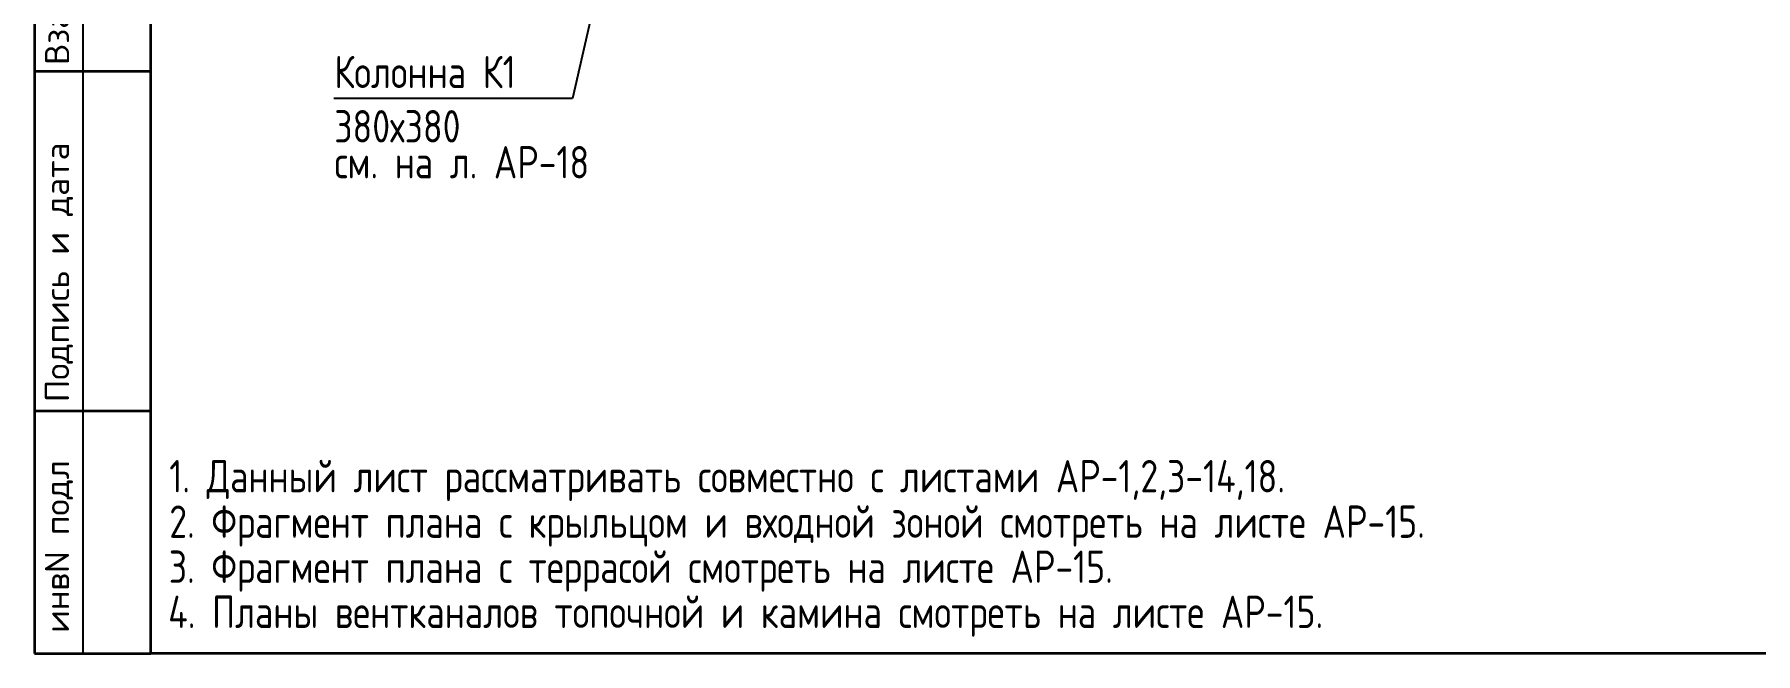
# Model space of a CAD drawing. Extents: x -12289450 to -10763036, y -7834513 to -6150123.
# Drawn here: x -11234919 to -11221613, y -7694161 to -7689377 of the extents above; entities that cross this region are included whole.
import ezdxf

# ---------------------------------------------------------------- set-up
doc = ezdxf.new("R2010")
doc.units = 0
doc.header["$LTSCALE"] = 25
for name, color, linetype in [('003-ТЕКСТ', 7, 'Continuous'), ('Annotation - Text', 7, 'Continuous'), ('ArchiCAD', 7, 'Continuous'), ('Новое', 51, 'Continuous')]:
    doc.layers.add(name, color=color, linetype=linetype)
doc.styles.add('GOST 2.304', font='cs_gost2304.shx')
doc.styles.add('SIMP701', font='simplex701.shx')

msp = doc.modelspace()

# ---------------------------------------------------------------- linework, layer by layer
at = {"lineweight": 25, "ltscale": 20}
msp.add_line((-11230758.6, -7689871.5), (-11232604.9, -7689871.5), dxfattribs=at)
msp.add_lwpolyline([(-11230331.8, -7687997.2), (-11230758.6, -7689871.5)], dxfattribs=at)
at = {"layer": 'ArchiCAD', "color": 7, "linetype": 'Continuous', "lineweight": 35}
for p, q in [((-11234918.6, -7687786.3), (-11234918.6, -7694161.2)), ((-11234918.6, -7689661.2), (-11234018.6, -7689661.2)), ((-11234918.6, -7692286.2), (-11234018.6, -7692286.2)), ((-11234918.6, -7694161.2), (-11234018.6, -7694161.2))]:
    msp.add_line(p, q, dxfattribs=at)
msp.add_lwpolyline([(-11234018.6, -7672636.3), (-11204393.7, -7672636.3), (-11204393.7, -7694161.2), (-11234018.6, -7694161.2)], close=True, dxfattribs=at)
msp.add_lwpolyline([(-11234018.6, -7672636.3), (-11204393.7, -7672636.3), (-11204393.7, -7694161.2), (-11234018.6, -7694161.2)], close=True, dxfattribs=at)
at = {"layer": 'Новое', "color": 7, "linetype": 'Continuous'}
msp.add_line((-11234543.6, -7687786.3), (-11234543.6, -7694161.2), dxfattribs=at)

# ---------------------------------------------------------------- texts
at = {"layer": '003-ТЕКСТ', "lineweight": 30, "style": 'SIMP701'}
for s, height, p in [('Взам инв N', 187.5, (-11234650, -7689612.9)), ('Подпись и дата', 187.497, (-11234650, -7692218.2)), ('инвN подл', 187.5, (-11234650, -7694001.6))]:
    msp.add_text(s, height=height, rotation=90, dxfattribs=at).set_placement(p)
at = {"layer": 'Annotation - Text', "color": 0, "lineweight": 25, "style": 'GOST 2.304'}
for s, p in [('Колонна К1', (-11232599.7, -7689791.6)), ('380х380', (-11232600.6, -7690211.7)), ('см. на л. АР-18', (-11232599.1, -7690489.2)), ('1. Данный лист рассматривать совместно с листами АР-1,2,3-14,18.', (-11233876.2, -7692915.5)), ('2. Фрагмент плана с крыльцом и входной зоной смотреть на листе АР-15.', (-11233876.2, -7693266.9)), ('3. Фрагмент плана с террасой смотреть на листе АР-15.', (-11233880.3, -7693615.3)), ('4. Планы вентканалов топочной и камина смотреть на листе АР-15.', (-11233884.5, -7693963.6))]:
    msp.add_text(s, height=250, dxfattribs=at).set_placement(p)

doc.saveas('drawing.dxf')
